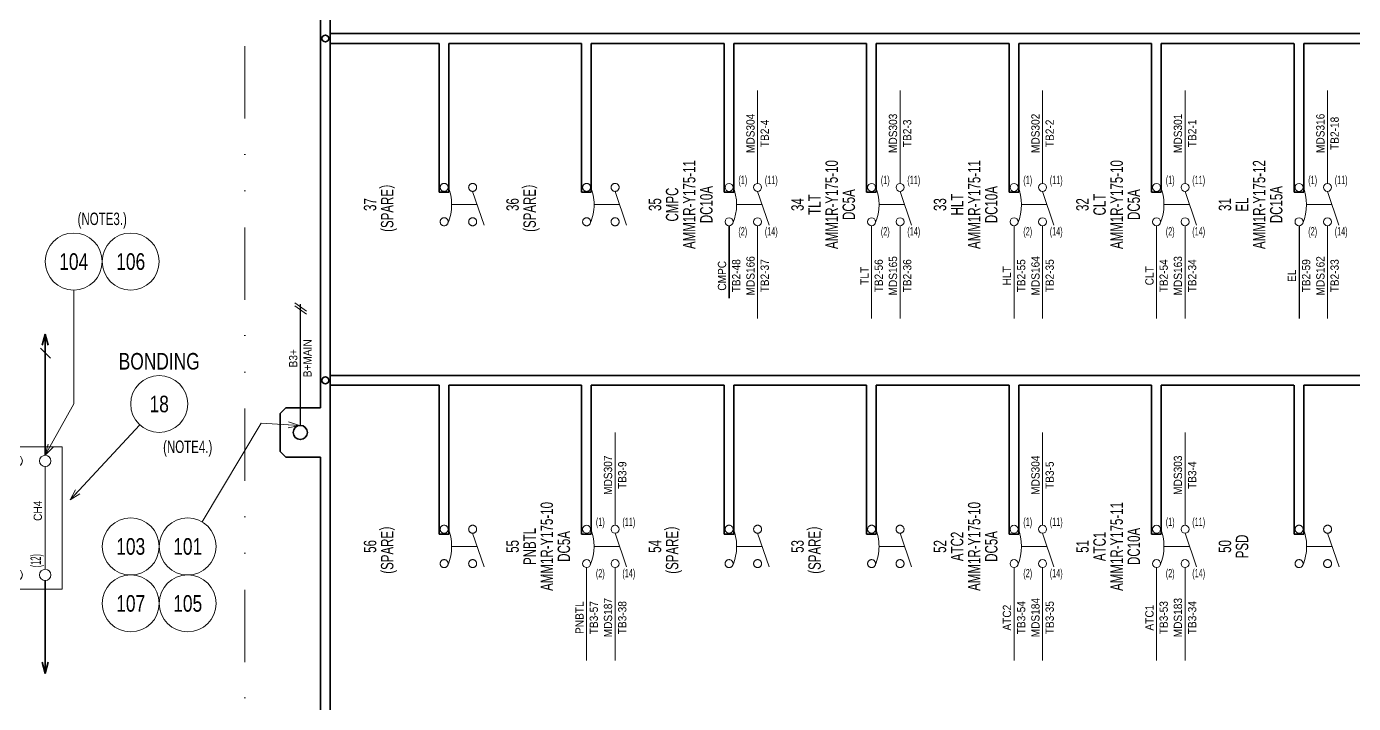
# Model space of a CAD drawing. Header units: millimetres. Extents: x 10 to 832, y 7 to 590.
# Drawn here: x 276.7 to 509.6, y 337.4 to 456.2 of the extents above; entities that cross this region are included whole.
import ezdxf
from ezdxf.enums import TextEntityAlignment as Align

# ---------------------------------------------------------------- set-up
doc = ezdxf.new("R2010")
doc.units = ezdxf.units.MM
for name, pattern in [('DASHDOT', [25.3, 12.7, -6.3, 0, -6.3]), ('DASHED', [19, 12.7, -6.3]), ('DIVIDE', [31.6, 12.7, -6.3, 0, -6.3, 0, -6.3])]:
    doc.linetypes.add(name, pattern=pattern)
for name, color, linetype in [('GR1_02', 7, 'Continuous'), ('GR1_03', 7, 'Continuous'), ('GR1_04', 7, 'Continuous'), ('GR1_13', 7, 'Continuous'), ('GR1_15', 7, 'Continuous')]:
    doc.layers.add(name, color=color, linetype=linetype)
doc.styles.add('HG丸ｺﾞｼｯｸM-PRO', font='')
doc.styles.get('HG丸ｺﾞｼｯｸM-PRO').set_extended_font_data('HG丸ｺﾞｼｯｸM-PRO')

# ---------------------------------------------------------------- blocks, each defined once
blk = doc.blocks.new('BLKF027')
at = {"layer": 'GR1_03', "color": 3, "linetype": 'Continuous', "lineweight": 35}
for p, q in [((328.3, 515), (328.3, 389.34)), ((328.3, 515), (330, 515)), ((330, 515), (330, 333.3)), ((321.22, 388.34), (322.22, 389.34)), ((328.3, 389.34), (322.22, 389.34)), ((321.22, 388.34), (321.22, 381.66)), ((321.22, 381.66), (322.22, 380.66)), ((322.22, 380.66), (328.3, 380.66)), ((328.3, 380.66), (328.3, 333.3)), ((328.3, 333.3), (330, 333.3))]:
    blk.add_line(p, q, dxfattribs=at)
for centre, radius in [((329.15, 514.15), 0.6), ((329.15, 454.15), 0.6), ((329.15, 394.15), 0.6), ((324.76, 385), 1.24), ((329.15, 334.15), 0.6)]:
    blk.add_circle(centre, radius, dxfattribs=at)
blk = doc.blocks.new('BLKF205')
at = {"layer": 'GR1_03', "color": 3, "linetype": 'Continuous', "lineweight": 35}
for p, q in [((800.88, 395), (330, 395)), ((330, 395), (330, 393.3)), ((349.12, 393.3), (330, 393.3)), ((349.12, 393.3), (349.12, 367.17)), ((350.82, 393.3), (350.82, 367.17)), ((374.12, 393.3), (350.82, 393.3)), ((374.12, 393.3), (374.12, 367.17)), ((399.12, 393.3), (375.82, 393.3)), ((375.82, 393.3), (375.82, 367.17)), ((399.12, 367.17), (399.12, 393.3)), ((424.12, 393.3), (400.82, 393.3)), ((400.82, 367.17), (400.82, 393.3)), ((424.12, 393.3), (424.12, 367.17)), ((425.82, 393.3), (425.82, 367.17)), ((449.12, 393.3), (425.82, 393.3)), ((449.12, 393.3), (449.12, 367.17)), ((450.82, 393.3), (450.82, 367.17)), ((474.12, 393.3), (450.82, 393.3)), ((474.12, 393.3), (474.12, 367.17)), ((475.82, 393.3), (475.82, 367.17)), ((499.12, 393.3), (475.82, 393.3)), ((499.13, 393.3), (499.13, 367.17)), ((500.83, 393.3), (500.83, 367.17)), ((524.13, 393.3), (500.83, 393.3)), ((349.12, 367.17), (350.82, 367.17)), ((374.12, 367.17), (375.82, 367.17)), ((399.12, 367.17), (400.82, 367.17)), ((399.18, 367.17), (400.88, 367.17)), ((424.12, 367.17), (425.82, 367.17)), ((449.12, 367.17), (450.82, 367.17)), ((474.12, 367.17), (475.82, 367.17)), ((499.13, 367.17), (500.83, 367.17))]:
    blk.add_line(p, q, dxfattribs=at)
blk = doc.blocks.new('BLKF206')
at = {"layer": 'GR1_03', "color": 3, "linetype": 'Continuous', "lineweight": 35}
for p, q in [((790.85, 455), (330, 455)), ((330, 455), (330, 453.3)), ((349.12, 453.3), (330, 453.3)), ((349.12, 453.3), (349.12, 427.17)), ((350.82, 453.3), (350.82, 427.17)), ((374.12, 453.3), (350.82, 453.3)), ((374.12, 453.3), (374.12, 427.17)), ((399.12, 453.3), (375.82, 453.3)), ((375.82, 453.3), (375.82, 427.17)), ((399.12, 427.17), (399.12, 453.3)), ((424.12, 453.3), (400.82, 453.3)), ((400.82, 427.17), (400.82, 453.3)), ((424.12, 453.3), (424.12, 427.17)), ((425.82, 453.3), (425.82, 427.17)), ((449.12, 453.3), (425.82, 453.3)), ((449.12, 453.3), (449.12, 427.17)), ((450.82, 453.3), (450.82, 427.17)), ((474.12, 453.3), (450.82, 453.3)), ((474.12, 453.3), (474.12, 427.17)), ((475.82, 453.3), (475.82, 427.17)), ((499.12, 453.3), (475.82, 453.3)), ((499.13, 453.3), (499.13, 427.17)), ((500.83, 453.3), (500.83, 427.17)), ((524.13, 453.3), (500.83, 453.3)), ((349.12, 427.17), (350.82, 427.17)), ((374.12, 427.17), (375.82, 427.17)), ((399.12, 427.17), (400.82, 427.17)), ((399.18, 427.17), (400.88, 427.17)), ((424.12, 427.17), (425.82, 427.17)), ((449.12, 427.17), (450.82, 427.17)), ((474.12, 427.17), (475.82, 427.17)), ((499.13, 427.17), (500.83, 427.17))]:
    blk.add_line(p, q, dxfattribs=at)
blk = doc.blocks.new('BLKF208')
at = {"layer": 'GR1_02', "color": 4, "linetype": 'DIVIDE', "lineweight": 13}
for p, q in [((382, 421.41), (380, 427.32)), ((376.31, 425), (380.82, 425))]:
    blk.add_line(p, q, dxfattribs=at)
for centre in [(375, 428.02), (380, 428.02), (375, 421.98), (380, 421.98)]:
    blk.add_circle(centre, 0.701, dxfattribs=at)
blk.add_arc((367.81, 425), 8.5, 337.237, 22.763, dxfattribs=at)
blk = doc.blocks.new('BLKF209')
at = {"layer": 'GR1_02', "color": 4, "linetype": 'DIVIDE', "lineweight": 13}
for p, q in [((357, 421.41), (355, 427.32)), ((351.31, 425), (355.82, 425))]:
    blk.add_line(p, q, dxfattribs=at)
for centre in [(350, 428.02), (355, 428.02), (350, 421.98), (355, 421.98)]:
    blk.add_circle(centre, 0.701, dxfattribs=at)
blk.add_arc((342.81, 425), 8.5, 337.237, 22.763, dxfattribs=at)
blk = doc.blocks.new('BLKF210')
at = {"layer": 'GR1_02', "color": 4, "linetype": 'DIVIDE', "lineweight": 13}
for p, q in [((357, 361.41), (355, 367.32)), ((351.31, 365), (355.82, 365))]:
    blk.add_line(p, q, dxfattribs=at)
for centre in [(350, 368.02), (355, 368.02), (350, 361.98), (355, 361.98)]:
    blk.add_circle(centre, 0.701, dxfattribs=at)
blk.add_arc((342.81, 365), 8.5, 337.237, 22.763, dxfattribs=at)
blk = doc.blocks.new('BLKF238')
at = {"layer": 'GR1_02', "color": 4, "linetype": 'Continuous', "lineweight": 13}
blk.add_line((407, 421.41), (405, 427.32), dxfattribs=at)
at = {"layer": 'GR1_02', "color": 4, "linetype": 'DASHDOT', "lineweight": 13}
blk.add_line((401.31, 425), (405.82, 425), dxfattribs=at)
at = {"layer": 'GR1_02', "color": 4, "linetype": 'Continuous', "lineweight": 13}
for centre in [(400, 428.02), (405, 428.02), (400, 421.98), (405, 421.98)]:
    blk.add_circle(centre, 0.701, dxfattribs=at)
blk.add_arc((392.81, 425), 8.5, 337.237, 22.763, dxfattribs=at)
at = {"layer": 'GR1_02', "color": 4, "linetype": 'Continuous', "lineweight": 13, "style": 'HG丸ｺﾞｼｯｸM-PRO'}
for s, width, p in [('(1)', 0.521222, (402.4, 429.32)), ('(11)', 0.521214, (407.4, 429.32)), ('(2)', 0.521222, (402.4, 420.31)), ('(14)', 0.521214, (407.4, 420.31))]:
    blk.add_text(s, height=1.455, dxfattribs=dict(at, width=width)).set_placement(p, align=Align.MIDDLE_CENTER)
blk = doc.blocks.new('BLKF239')
at = {"layer": 'GR1_02', "color": 4, "linetype": 'Continuous', "lineweight": 13}
blk.add_line((432, 421.41), (430, 427.32), dxfattribs=at)
at = {"layer": 'GR1_02', "color": 4, "linetype": 'DASHDOT', "lineweight": 13}
blk.add_line((426.31, 425), (430.82, 425), dxfattribs=at)
at = {"layer": 'GR1_02', "color": 4, "linetype": 'Continuous', "lineweight": 13}
for centre in [(425, 428.02), (430, 428.02), (425, 421.98), (430, 421.98)]:
    blk.add_circle(centre, 0.701, dxfattribs=at)
blk.add_arc((417.81, 425), 8.5, 337.237, 22.763, dxfattribs=at)
at = {"layer": 'GR1_02', "color": 4, "linetype": 'Continuous', "lineweight": 13, "style": 'HG丸ｺﾞｼｯｸM-PRO'}
for s, width, p in [('(1)', 0.521222, (427.4, 429.32)), ('(11)', 0.521214, (432.4, 429.32)), ('(2)', 0.521222, (427.4, 420.31)), ('(14)', 0.521214, (432.4, 420.31))]:
    blk.add_text(s, height=1.455, dxfattribs=dict(at, width=width)).set_placement(p, align=Align.MIDDLE_CENTER)
blk = doc.blocks.new('BLKF240')
at = {"layer": 'GR1_02', "color": 4, "linetype": 'Continuous', "lineweight": 13}
blk.add_line((457, 421.41), (455, 427.32), dxfattribs=at)
at = {"layer": 'GR1_02', "color": 4, "linetype": 'DASHDOT', "lineweight": 13}
blk.add_line((451.31, 425), (455.82, 425), dxfattribs=at)
at = {"layer": 'GR1_02', "color": 4, "linetype": 'Continuous', "lineweight": 13}
for centre in [(450, 428.02), (455, 428.02), (450, 421.98), (455, 421.98)]:
    blk.add_circle(centre, 0.701, dxfattribs=at)
blk.add_arc((442.81, 425), 8.5, 337.237, 22.763, dxfattribs=at)
at = {"layer": 'GR1_02', "color": 4, "linetype": 'Continuous', "lineweight": 13, "style": 'HG丸ｺﾞｼｯｸM-PRO'}
for s, width, p in [('(1)', 0.521222, (452.4, 429.32)), ('(11)', 0.521214, (457.4, 429.32)), ('(2)', 0.521222, (452.4, 420.31)), ('(14)', 0.521214, (457.4, 420.31))]:
    blk.add_text(s, height=1.455, dxfattribs=dict(at, width=width)).set_placement(p, align=Align.MIDDLE_CENTER)
blk = doc.blocks.new('BLKF241')
at = {"layer": 'GR1_02', "color": 4, "linetype": 'Continuous', "lineweight": 13}
blk.add_line((482, 421.41), (480, 427.32), dxfattribs=at)
at = {"layer": 'GR1_02', "color": 4, "linetype": 'DASHDOT', "lineweight": 13}
blk.add_line((476.31, 425), (480.82, 425), dxfattribs=at)
at = {"layer": 'GR1_02', "color": 4, "linetype": 'Continuous', "lineweight": 13}
for centre in [(475, 428.02), (480, 428.02), (475, 421.98), (480, 421.98)]:
    blk.add_circle(centre, 0.701, dxfattribs=at)
blk.add_arc((467.81, 425), 8.5, 337.237, 22.763, dxfattribs=at)
at = {"layer": 'GR1_02', "color": 4, "linetype": 'Continuous', "lineweight": 13, "style": 'HG丸ｺﾞｼｯｸM-PRO'}
for s, width, p in [('(1)', 0.521222, (477.4, 429.32)), ('(11)', 0.521214, (482.4, 429.32)), ('(2)', 0.521222, (477.4, 420.31)), ('(14)', 0.521214, (482.4, 420.31))]:
    blk.add_text(s, height=1.455, dxfattribs=dict(at, width=width)).set_placement(p, align=Align.MIDDLE_CENTER)
blk = doc.blocks.new('BLKF242')
at = {"layer": 'GR1_02', "color": 4, "linetype": 'Continuous', "lineweight": 13}
blk.add_line((507, 421.41), (505, 427.32), dxfattribs=at)
at = {"layer": 'GR1_02', "color": 4, "linetype": 'DASHDOT', "lineweight": 13}
blk.add_line((501.31, 425), (505.82, 425), dxfattribs=at)
at = {"layer": 'GR1_02', "color": 4, "linetype": 'Continuous', "lineweight": 13}
for centre in [(500, 428.02), (505, 428.02), (500, 421.98), (505, 421.98)]:
    blk.add_circle(centre, 0.701, dxfattribs=at)
blk.add_arc((492.81, 425), 8.5, 337.237, 22.763, dxfattribs=at)
at = {"layer": 'GR1_02', "color": 4, "linetype": 'Continuous', "lineweight": 13, "style": 'HG丸ｺﾞｼｯｸM-PRO'}
for s, width, p in [('(1)', 0.521222, (502.4, 429.32)), ('(11)', 0.521214, (507.4, 429.32)), ('(2)', 0.521222, (502.4, 420.31)), ('(14)', 0.521214, (507.4, 420.31))]:
    blk.add_text(s, height=1.455, dxfattribs=dict(at, width=width)).set_placement(p, align=Align.MIDDLE_CENTER)
blk = doc.blocks.new('BLKF263')
at = {"layer": 'GR1_02', "color": 4, "linetype": 'Continuous', "lineweight": 13}
blk.add_line((482, 361.41), (480, 367.32), dxfattribs=at)
at = {"layer": 'GR1_02', "color": 4, "linetype": 'DASHDOT', "lineweight": 13}
blk.add_line((476.31, 365), (480.82, 365), dxfattribs=at)
at = {"layer": 'GR1_02', "color": 4, "linetype": 'Continuous', "lineweight": 13}
for centre in [(475, 368.02), (480, 368.02), (475, 361.98), (480, 361.98)]:
    blk.add_circle(centre, 0.701, dxfattribs=at)
blk.add_arc((467.81, 365), 8.5, 337.237, 22.763, dxfattribs=at)
at = {"layer": 'GR1_02', "color": 4, "linetype": 'Continuous', "lineweight": 13, "style": 'HG丸ｺﾞｼｯｸM-PRO'}
for s, width, p in [('(1)', 0.521222, (477.4, 369.32)), ('(11)', 0.521214, (482.4, 369.32)), ('(2)', 0.521222, (477.4, 360.31)), ('(14)', 0.521214, (482.4, 360.31))]:
    blk.add_text(s, height=1.455, dxfattribs=dict(at, width=width)).set_placement(p, align=Align.MIDDLE_CENTER)
blk = doc.blocks.new('BLKF264')
at = {"layer": 'GR1_02', "color": 4, "linetype": 'Continuous', "lineweight": 13}
blk.add_line((457, 361.41), (455, 367.32), dxfattribs=at)
at = {"layer": 'GR1_02', "color": 4, "linetype": 'DASHDOT', "lineweight": 13}
blk.add_line((451.31, 365), (455.82, 365), dxfattribs=at)
at = {"layer": 'GR1_02', "color": 4, "linetype": 'Continuous', "lineweight": 13}
for centre in [(450, 368.02), (455, 368.02), (450, 361.98), (455, 361.98)]:
    blk.add_circle(centre, 0.701, dxfattribs=at)
blk.add_arc((442.81, 365), 8.5, 337.237, 22.763, dxfattribs=at)
at = {"layer": 'GR1_02', "color": 4, "linetype": 'Continuous', "lineweight": 13, "style": 'HG丸ｺﾞｼｯｸM-PRO'}
for s, width, p in [('(1)', 0.521222, (452.4, 369.32)), ('(11)', 0.521214, (457.4, 369.32)), ('(2)', 0.521222, (452.4, 360.31)), ('(14)', 0.521214, (457.4, 360.31))]:
    blk.add_text(s, height=1.455, dxfattribs=dict(at, width=width)).set_placement(p, align=Align.MIDDLE_CENTER)
blk = doc.blocks.new('BLKF265')
at = {"layer": 'GR1_02', "color": 4, "linetype": 'Continuous', "lineweight": 13}
blk.add_line((382, 361.41), (380, 367.32), dxfattribs=at)
at = {"layer": 'GR1_02', "color": 4, "linetype": 'DASHDOT', "lineweight": 13}
blk.add_line((376.31, 365), (380.82, 365), dxfattribs=at)
at = {"layer": 'GR1_02', "color": 4, "linetype": 'Continuous', "lineweight": 13}
for centre in [(375, 368.02), (380, 368.02), (375, 361.98), (380, 361.98)]:
    blk.add_circle(centre, 0.701, dxfattribs=at)
blk.add_arc((367.81, 365), 8.5, 337.237, 22.763, dxfattribs=at)
at = {"layer": 'GR1_02', "color": 4, "linetype": 'Continuous', "lineweight": 13, "style": 'HG丸ｺﾞｼｯｸM-PRO'}
for s, width, p in [('(1)', 0.521222, (377.4, 369.32)), ('(11)', 0.521214, (382.4, 369.32)), ('(2)', 0.521222, (377.4, 360.31)), ('(14)', 0.521214, (382.4, 360.31))]:
    blk.add_text(s, height=1.455, dxfattribs=dict(at, width=width)).set_placement(p, align=Align.MIDDLE_CENTER)
blk = doc.blocks.new('BLKF284')
at = {"layer": 'GR1_02', "color": 4, "linetype": 'DIVIDE', "lineweight": 13}
for p, q in [((507.02, 361.41), (505.02, 367.32)), ((501.33, 365), (505.83, 365))]:
    blk.add_line(p, q, dxfattribs=at)
for centre in [(500.02, 368.02), (505.02, 368.02), (500.02, 361.98), (505.02, 361.98)]:
    blk.add_circle(centre, 0.701, dxfattribs=at)
blk.add_arc((492.83, 365), 8.5, 337.237, 22.763, dxfattribs=at)
blk = doc.blocks.new('BLKF313')
at = {"layer": 'GR1_13', "color": 4, "linetype": 'DIVIDE', "lineweight": 13}
blk.add_line((315, 580), (315, 278), dxfattribs=at)
blk = doc.blocks.new('BLKF316')
at = {"layer": 'GR1_02', "color": 4, "linetype": 'DIVIDE', "lineweight": 13}
for p, q in [((407, 361.41), (405, 367.32)), ((401.31, 365), (405.82, 365))]:
    blk.add_line(p, q, dxfattribs=at)
for centre in [(400, 368.02), (405, 368.02), (400, 361.98), (405, 361.98)]:
    blk.add_circle(centre, 0.701, dxfattribs=at)
blk.add_arc((392.81, 365), 8.5, 337.237, 22.763, dxfattribs=at)
blk = doc.blocks.new('FXTIP_ARROW_S')
at = {"color": 0, "linetype": 'Continuous', "lineweight": -2}
for q in [(-1, 0), (-0.97, 0.26), (-0.97, -0.26)]:
    blk.add_line((0, 0), q, dxfattribs=at)
blk = doc.blocks.new('FXTIP_ARROW_E')
at = {"color": 0, "linetype": 'Continuous', "lineweight": -2}
for q in [(-1, 0), (-0.97, 0.26), (-0.97, -0.26)]:
    blk.add_line((0, 0), q, dxfattribs=at)
blk = doc.blocks.new('BLKF325')
at = {"layer": 'GR1_02', "color": 4, "linetype": 'Continuous', "lineweight": 13}
for p, q in [((282.96, 382.5), (218, 382.5)), ((218, 357.5), (218, 382.5)), ((282.96, 357.5), (282.96, 382.5)), ((225, 361), (225, 379)), ((230, 361), (230, 379)), ((235, 361), (235, 379)), ((240, 361), (240, 379)), ((245, 361), (245, 379)), ((250, 361), (250, 379)), ((255, 361), (255, 379)), ((260, 361), (260, 379)), ((265, 361), (265, 379)), ((270, 361), (270, 379)), ((275, 361), (275, 379)), ((280, 361), (280, 379)), ((282.96, 357.5), (218, 357.5))]:
    blk.add_line(p, q, dxfattribs=at)
for centre in [(225, 380), (230, 380), (235, 380), (240, 380), (245, 380), (250, 380), (255, 380), (260, 380), (265, 380), (270, 380), (275, 380), (280, 380), (225, 360), (230, 360), (235, 360), (240, 360), (245, 360), (250, 360), (255, 360), (260, 360), (265, 360), (270, 360), (275, 360), (280, 360)]:
    blk.add_circle(centre, 1, dxfattribs=at)
at = {"layer": 'GR1_02', "color": 3, "linetype": 'Continuous', "lineweight": 35, "style": 'HG丸ｺﾞｼｯｸM-PRO'}
for s, width, p in [('(10)', 0.521214, (268.33, 362.5)), ('(12)', 0.521214, (278.33, 362.5)), ('(1)', 0.521222, (223.33, 362.5)), ('(5)', 0.521222, (243.33, 362.5))]:
    blk.add_text(s, height=1.818, rotation=90, dxfattribs=dict(at, width=width)).set_placement(p, align=Align.MIDDLE_CENTER)
blk = doc.blocks.new('BLKF330')
at = {"layer": 'GR1_02', "color": 4, "linetype": 'DIVIDE', "lineweight": 13}
for p, q in [((432, 361.41), (430, 367.32)), ((426.31, 365), (430.82, 365))]:
    blk.add_line(p, q, dxfattribs=at)
for centre in [(425, 368.02), (430, 368.02), (425, 361.98), (430, 361.98)]:
    blk.add_circle(centre, 0.701, dxfattribs=at)
blk.add_arc((417.81, 365), 8.5, 337.237, 22.763, dxfattribs=at)

msp = doc.modelspace()

# ---------------------------------------------------------------- linework, layer by layer
at = {"layer": 'GR1_03', "color": 4, "linetype": 'Continuous', "lineweight": 13}
for p, q in [((405, 445), (405, 428.72)), ((430, 445), (430, 428.72)), ((455, 445), (455, 428.72)), ((480, 445), (480, 428.72)), ((505, 445), (505, 428.72)), ((405, 421.28), (405, 405)), ((425, 421.28), (425, 405)), ((430, 421.28), (430, 405)), ((450, 421.28), (450, 405)), ((455, 421.28), (455, 405)), ((475, 421.28), (475, 405)), ((480, 421.28), (480, 405)), ((505, 421.28), (505, 405)), ((323.81, 407.76), (325.86, 406.32)), ((323.81, 407.22), (325.86, 405.78)), ((279.18, 399.82), (280.95, 398.05)), ((380, 385), (380, 368.72)), ((455, 385), (455, 368.72)), ((480, 385), (480, 368.72)), ((375, 361.28), (375, 345)), ((380, 361.28), (380, 345)), ((450, 361.28), (450, 345)), ((455, 361.28), (455, 345)), ((475, 361.28), (475, 345)), ((480, 361.28), (480, 345))]:
    msp.add_line(p, q, dxfattribs=at)
at = {"layer": 'GR1_03', "color": 3, "linetype": 'DASHED', "lineweight": 35}
msp.add_line((400, 421.28), (400, 405), dxfattribs=at)
at = {"layer": 'GR1_03', "color": 2, "linetype": 'Continuous', "lineweight": 25}
for p, q in [((500, 421.28), (500, 405)), ((324.76, 407.52), (324.76, 386.24))]:
    msp.add_line(p, q, dxfattribs=at)
at = {"layer": 'GR1_03', "color": 3, "linetype": 'Continuous', "lineweight": 35}
for p, q in [((280, 402.28), (280, 381)), ((280, 359), (280, 342.72))]:
    msp.add_line(p, q, dxfattribs=at)
at = {"layer": 'GR1_15', "color": 4, "linetype": 'Continuous', "lineweight": 13}
for p, q in [((285, 390), (285, 410)), ((280, 381), (285, 390)), ((317.9, 386.65), (307.56, 369.3)), ((324.61, 386.23), (317.9, 386.65)), ((284.39, 373.16), (296.6, 386.33))]:
    msp.add_line(p, q, dxfattribs=at)
for centre in [(285, 415), (295, 415), (300, 390), (295, 365), (305, 365), (295, 355), (305, 355)]:
    msp.add_circle(centre, 5, dxfattribs=at)

# ---------------------------------------------------------------- block references
at = {"layer": 'GR1_02', "color": 4, "linetype": 'DIVIDE', "lineweight": 13}
for name in ['BLKF209', 'BLKF208', 'BLKF210', 'BLKF316', 'BLKF330', 'BLKF284']:
    msp.add_blockref(name, (0, 0), dxfattribs=at)
at = {"layer": 'GR1_02', "color": 4, "linetype": 'Continuous', "lineweight": 13}
for name in ['BLKF238', 'BLKF239', 'BLKF240', 'BLKF241', 'BLKF242', 'BLKF325', 'BLKF265', 'BLKF264', 'BLKF263']:
    msp.add_blockref(name, (0, 0), dxfattribs=at)
at = {"layer": 'GR1_03', "color": 3, "linetype": 'Continuous', "lineweight": 35}
for name in ['BLKF027', 'BLKF206', 'BLKF205']:
    msp.add_blockref(name, (0, 0), dxfattribs=at)
at = {"layer": 'GR1_03', "color": 3, "linetype": 'Continuous', "lineweight": 35, "xscale": 2, "yscale": 2}
for name, p, rotation in [('FXTIP_ARROW_S', (280, 402.28), 90), ('FXTIP_ARROW_E', (280, 342.72), 270)]:
    msp.add_blockref(name, p, dxfattribs=dict(at, rotation=rotation))
at = {"layer": 'GR1_13', "color": 4, "linetype": 'DIVIDE', "lineweight": 13}
msp.add_blockref('BLKF313', (0, 0), dxfattribs=at)
at = {"layer": 'GR1_15', "color": 4, "linetype": 'Continuous', "lineweight": 13, "xscale": 2, "yscale": 2}
for p, rotation in [((324.61, 386.23), 356.418445352794), ((280, 381), 240.9453959009234), ((284.39, 373.16), 227.179953841701)]:
    msp.add_blockref('FXTIP_ARROW_S', p, dxfattribs=dict(at, rotation=rotation))

# ---------------------------------------------------------------- texts
at = {"layer": 'GR1_02', "color": 4, "linetype": 'Continuous', "lineweight": 13, "style": 'HG丸ｺﾞｼｯｸM-PRO'}
for s, height, width, p in [('AMM1R-Y175-11', 2.1818, 0.692153, (393, 425)), ('AMM1R-Y175-10', 2.1818, 0.692153, (418, 425)), ('AMM1R-Y175-11', 2.1818, 0.692153, (443, 425)), ('AMM1R-Y175-10', 2.1818, 0.692153, (468, 425)), ('AMM1R-Y175-12', 2.1818, 0.692153, (493, 425)), ('(SPARE）', 2.182, 0.691922, (340, 425)), ('(SPARE）', 2.182, 0.691922, (365, 425)), ('CMPC', 2.182, 0.692921, (390, 425)), ('DC10A', 2.182, 0.692605, (396, 425)), ('TLT', 2.182, 0.694605, (415, 425)), ('DC5A', 2.182, 0.692919, (421, 425)), ('HLT', 2.182, 0.693224, (440, 425)), ('DC10A', 2.182, 0.692605, (446, 425)), ('CLT', 2.182, 0.694018, (465, 425)), ('DC5A', 2.182, 0.692919, (471, 425)), ('EL', 2.182, 0.692167, (490, 425)), ('DC15A', 2.182, 0.692605, (496, 425)), ('37', 2.182, 0.691275, (337, 425)), ('36', 2.182, 0.691275, (362, 425)), ('35', 2.182, 0.691275, (387, 425)), ('34', 2.182, 0.691275, (412, 425)), ('33', 2.182, 0.691275, (437, 425)), ('32', 2.182, 0.691275, (462, 425)), ('31', 2.182, 0.691275, (487, 425)), ('AMM1R-Y175-10', 2.1818, 0.692153, (368, 365)), ('AMM1R-Y175-10', 2.1818, 0.692153, (443, 365)), ('AMM1R-Y175-11', 2.1818, 0.692153, (468, 365)), ('(SPARE）', 2.182, 0.691922, (340, 365)), ('PNBTL', 2.182, 0.693152, (365, 365)), ('(SPARE）', 2.182, 0.691922, (390, 365)), ('(SPARE）', 2.182, 0.691922, (415, 365)), ('DC10A', 2.182, 0.692605, (471, 365)), ('56', 2.182, 0.691275, (337, 365)), ('55', 2.182, 0.691275, (362, 365)), ('DC5A', 2.182, 0.692919, (371, 365)), ('54', 2.182, 0.691275, (387, 365)), ('53', 2.182, 0.691275, (412, 365)), ('52', 2.182, 0.691275, (437, 365)), ('ATC2', 2.182, 0.693301, (440, 365)), ('DC5A', 2.182, 0.692919, (446, 365)), ('51', 2.182, 0.691275, (462, 365)), ('ATC1', 2.182, 0.693301, (465, 365)), ('50', 2.182, 0.691275, (487, 365)), ('PSD', 2.182, 0.691925, (490, 365))]:
    msp.add_text(s, height=height, rotation=90, dxfattribs=dict(at, width=width)).set_placement(p, align=Align.MIDDLE_CENTER)
at = {"layer": 'GR1_04', "color": 3, "linetype": 'Continuous', "lineweight": 35, "style": 'HG丸ｺﾞｼｯｸM-PRO'}
for s, width, p in [('MDS304', 0.911744, (403.75, 437.5)), ('MDS303', 0.911744, (428.75, 437.5)), ('MDS302', 0.911744, (453.75, 437.5)), ('MDS301', 0.911744, (478.75, 437.5)), ('MDS316', 0.911744, (503.75, 437.5)), ('TB2-18', 0.911652, (506.25, 437.5)), ('TB2-4', 0.911851, (406.25, 437.5)), ('TB2-3', 0.911851, (431.25, 437.5)), ('TB2-2', 0.911851, (456.25, 437.5)), ('TB2-1', 0.911851, (481.25, 437.5)), ('CMPC', 0.91241, (398.75, 412.5)), ('TB2-48', 0.911652, (401.25, 412.5)), ('MDS166', 0.911744, (403.75, 412.5)), ('TB2-37', 0.911652, (406.25, 412.5)), ('TB2-56', 0.911652, (426.25, 412.5)), ('MDS165', 0.911744, (428.75, 412.5)), ('TB2-36', 0.911652, (431.25, 412.5)), ('TB2-55', 0.911652, (451.25, 412.5)), ('MDS164', 0.911744, (453.75, 412.5)), ('TB2-35', 0.911652, (456.25, 412.5)), ('TB2-54', 0.911652, (476.25, 412.5)), ('MDS163', 0.911744, (478.75, 412.5)), ('TB2-34', 0.911652, (481.25, 412.5)), ('TB2-59', 0.911652, (501.25, 412.5)), ('MDS162', 0.911744, (503.75, 412.5)), ('TB2-33', 0.911652, (506.25, 412.5)), ('TLT', 0.913241, (423.75, 412.5)), ('HLT', 0.912528, (448.75, 412.5)), ('CLT', 0.912784, (473.75, 412.5)), ('EL', 0.912814, (498.75, 412.5)), ('B+MAIN', 0.913147, (326.01, 398.02)), ('B3+', 0.911533, (323.51, 398.02)), ('MDS307', 0.911744, (378.75, 377.5)), ('TB3-9', 0.911851, (381.25, 377.5)), ('MDS304', 0.911744, (453.75, 377.5)), ('TB3-5', 0.911851, (456.25, 377.5)), ('MDS303', 0.911744, (478.75, 377.5)), ('TB3-4', 0.911851, (481.25, 377.5)), ('CH4', 0.911744, (278.69, 371.25)), ('PNBTL', 0.911925, (373.75, 352.5)), ('TB3-57', 0.911652, (376.25, 352.5)), ('MDS187', 0.911744, (378.75, 352.5)), ('TB3-38', 0.911652, (381.25, 352.5)), ('ATC2', 0.912448, (448.75, 352.5)), ('TB3-54', 0.911652, (451.25, 352.5)), ('MDS184', 0.911744, (453.75, 352.5)), ('TB3-35', 0.911652, (456.25, 352.5)), ('ATC1', 0.912448, (473.75, 352.5)), ('TB3-53', 0.911652, (476.25, 352.5)), ('MDS183', 0.911744, (478.75, 352.5)), ('TB3-34', 0.911652, (481.25, 352.5))]:
    msp.add_text(s, height=1.455, rotation=90, dxfattribs=dict(at, width=width)).set_placement(p, align=Align.MIDDLE_CENTER)
at = {"layer": 'GR1_15', "color": 3, "linetype": 'Continuous', "lineweight": 35, "style": 'HG丸ｺﾞｼｯｸM-PRO'}
for s, height, width, p in [('(NOTE3.)', 2.182, 0.691797, (290, 422.5)), ('BONDING', 2.909, 0.782848, (300, 397.5)), ('(NOTE4.)', 2.182, 0.691797, (305, 382.5))]:
    msp.add_text(s, height=height, dxfattribs=dict(at, width=width)).set_placement(p, align=Align.MIDDLE_CENTER)
at = {"layer": 'GR1_15', "color": 3, "linetype": 'Continuous', "lineweight": 35, "style": 'HG丸ｺﾞｼｯｸM-PRO', "width": 0.784542}
for s, p in [('104', (285, 415)), ('106', (295, 415)), ('18', (300, 390)), ('103', (295, 365)), ('101', (305, 365)), ('107', (295, 355)), ('105', (305, 355))]:
    msp.add_text(s, height=2.909, rotation=0, dxfattribs=at).set_placement(p, align=Align.MIDDLE_CENTER)

doc.saveas('drawing.dxf')
